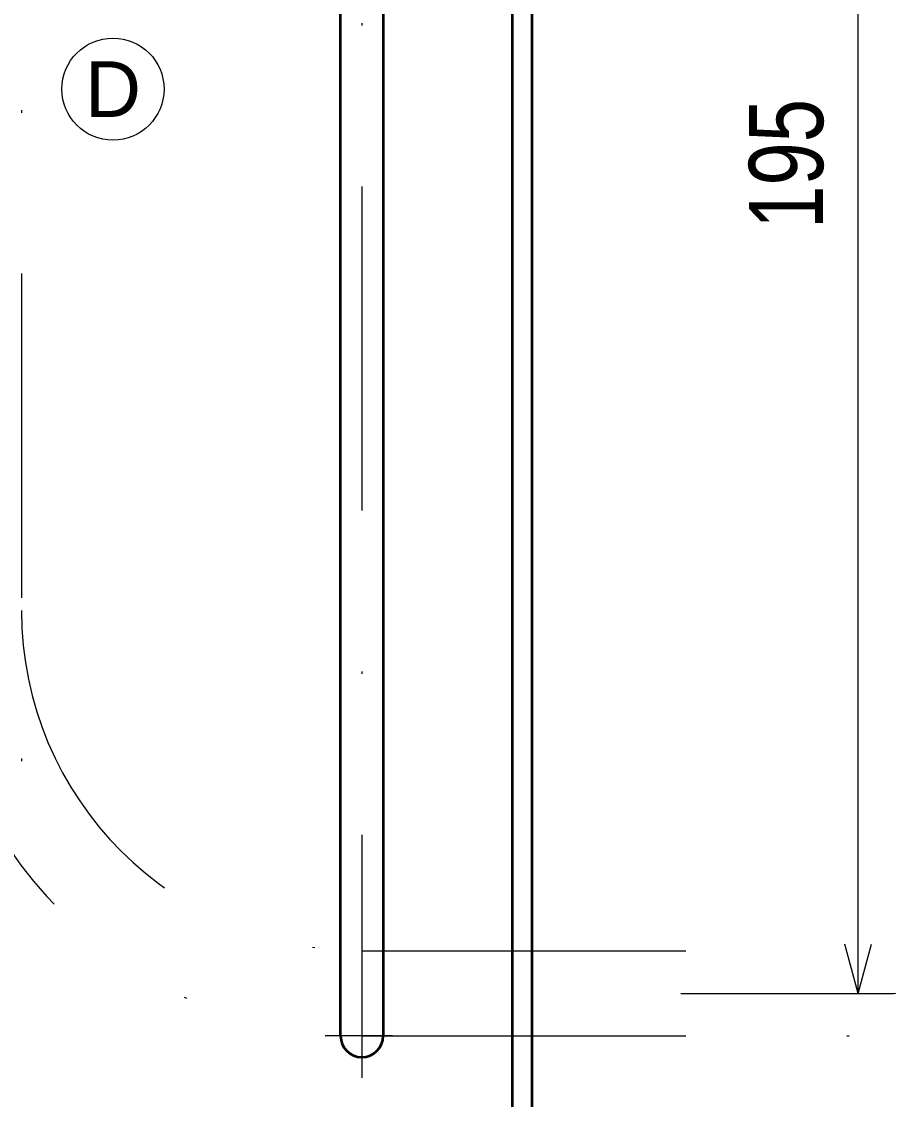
# Model space of a CAD drawing. Header units: millimetres. Extents: x 10 to 832, y 7 to 590.
# Drawn here: x 152.5 to 186.47, y 315.85 to 358.08 of the extents above; entities that cross this region are included whole.
import ezdxf
from ezdxf.enums import TextEntityAlignment as Align

# ---------------------------------------------------------------- set-up
doc = ezdxf.new("R2010")
doc.units = ezdxf.units.MM
doc.linetypes.add('DASHDOT', pattern=[25.3, 12.7, -6.3, 0, -6.3])
doc.linetypes.add('DIVIDE', pattern=[31.6, 12.7, -6.3, 0, -6.3, 0, -6.3])
for name, color, linetype in [('GR1_02', 7, 'Continuous'), ('GR1_16', 7, 'Continuous'), ('GR1_17', 7, 'Continuous'), ('GR1_teisei', 7, 'Continuous')]:
    doc.layers.add(name, color=color, linetype=linetype)
doc.styles.add('HG丸ｺﾞｼｯｸM-PRO', font='')
doc.styles.get('HG丸ｺﾞｼｯｸM-PRO').set_extended_font_data('HG丸ｺﾞｼｯｸM-PRO')

# ---------------------------------------------------------------- blocks, each defined once
blk = doc.blocks.new('BLKF189')
at = {"layer": 'GR1_02', "color": 3, "linetype": 'Continuous', "lineweight": 35}
for p, q in [((171.733, 245), (171.733, 385)), ((172.5, 245), (172.5, 385))]:
    blk.add_line(p, q, dxfattribs=at)
blk = doc.blocks.new('BLKF298')
at = {"layer": 'GR1_17', "color": 4, "linetype": 'DIVIDE', "lineweight": 13}
for p, q in [((195, 329.167), (193.333, 329.167)), ((190, 323.333), (190, 325.833)), ((178.333, 320), (186.667, 320)), ((190, 314.167), (190, 316.667)), ((195, 310.833), (193.333, 310.833))]:
    blk.add_line(p, q, dxfattribs=at)
for centre, start, end in [((193.333, 325.833), 90, 180), ((186.667, 323.333), 270, 0), ((186.667, 316.667), 0, 90), ((193.333, 314.167), 180, 270)]:
    blk.add_arc(centre, 3.333, start, end, dxfattribs=at)
blk = doc.blocks.new('BLKF318')
at = {"layer": 'GR1_17', "color": 4, "linetype": 'DIVIDE', "lineweight": 13}
for p, q in [((165.833, 321.667), (182.833, 321.667)), ((165.833, 318.333), (185.114, 318.333))]:
    blk.add_line(p, q, dxfattribs=at)
for radius in [16.667, 13.333]:
    blk.add_arc((165.833, 335), radius, 180, 270, dxfattribs=at)
blk = doc.blocks.new('BLKF464')
at = {"layer": 'GR1_02', "color": 3, "linetype": 'Continuous', "lineweight": 35}
for p, q in [((165, 318.333), (165, 375)), ((166.667, 375), (166.667, 318.333))]:
    blk.add_line(p, q, dxfattribs=at)
blk.add_arc((165.833, 318.333), 0.833, 180, 0, dxfattribs=at)
blk = doc.blocks.new('BLKF463')
at = {"layer": 'GR1_02', "color": 4, "linetype": 'DASHDOT', "lineweight": 13}
for p, q in [((165.833, 377.017), (165.833, 316.691)), ((167.034, 318.333), (164.39, 318.333))]:
    blk.add_line(p, q, dxfattribs=at)
at = {"layer": 'GR1_02', "color": 3, "linetype": 'Continuous', "lineweight": 35}
blk.add_blockref('BLKF464', (0, 0), dxfattribs=at)
blk = doc.blocks.new('BLKF474')
at = {"layer": 'GR1_teisei', "color": 4, "linetype": 'Continuous', "lineweight": 13}
blk.add_circle((156.082, 355.43), 2, dxfattribs=at)
at = {"layer": 'GR1_teisei', "color": 4, "linetype": 'Continuous', "lineweight": 13, "style": 'HG丸ｺﾞｼｯｸM-PRO', "width": 1.042833}
blk.add_text('D', height=2.182, dxfattribs=at).set_placement((156.082, 355.43), align=Align.MIDDLE_CENTER)
blk = doc.blocks.new('FXTIP_ARROW_S')
at = {"color": 0, "linetype": 'Continuous', "lineweight": -2}
for q in [(-0.966, 0.259), (-1, 0), (-0.966, -0.259)]:
    blk.add_line((0, 0), q, dxfattribs=at)

msp = doc.modelspace()

# ---------------------------------------------------------------- linework, layer by layer
at = {"layer": 'GR1_16', "color": 4, "linetype": 'Continuous', "lineweight": 13}
msp.add_line((185.28, 320), (185.28, 385), dxfattribs=at)
at = {"layer": 'GR1_17', "color": 4, "linetype": 'DIVIDE', "lineweight": 13}
msp.add_line((152.5, 380), (152.5, 323.464), dxfattribs=at)

# ---------------------------------------------------------------- block references
at = {"layer": 'GR1_02', "color": 3, "linetype": 'Continuous', "lineweight": 35}
msp.add_blockref('BLKF189', (0, 0), dxfattribs=at)
at = {"layer": 'GR1_02', "color": 4, "linetype": 'DASHDOT', "lineweight": 13}
msp.add_blockref('BLKF463', (0, 0), dxfattribs=at)
at = {"layer": 'GR1_16', "color": 4, "linetype": 'Continuous', "lineweight": 13, "xscale": 2, "yscale": 2, "rotation": 270}
msp.add_blockref('FXTIP_ARROW_S', (185.28, 320), dxfattribs=at)
at = {"layer": 'GR1_17', "color": 4, "linetype": 'DIVIDE', "lineweight": 13}
for name in ['BLKF318', 'BLKF298']:
    msp.add_blockref(name, (0, 0), dxfattribs=at)
at = {"layer": 'GR1_teisei', "color": 4, "linetype": 'Continuous', "lineweight": 13}
msp.add_blockref('BLKF474', (0, 0), dxfattribs=at)

# ---------------------------------------------------------------- texts
at = {"layer": 'GR1_16', "color": 4, "linetype": 'Continuous', "lineweight": 13, "style": 'HG丸ｺﾞｼｯｸM-PRO', "width": 0.784542}
msp.add_text('195', height=2.9091, rotation=90, dxfattribs=at).set_placement((184.78, 352.5), align=Align.BOTTOM_CENTER)

doc.saveas('drawing.dxf')
